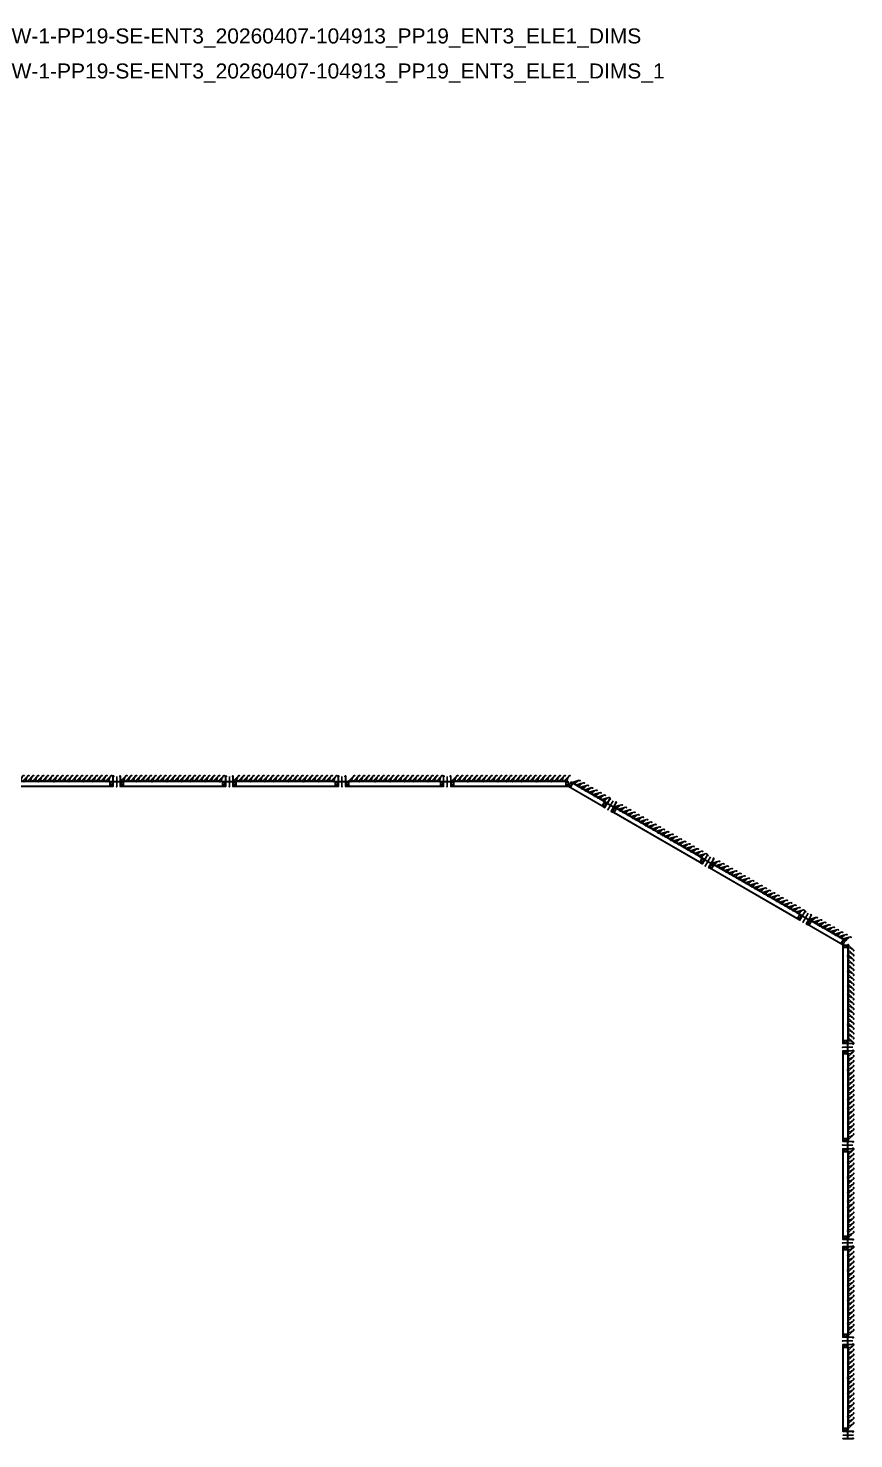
# Model space of a CAD drawing. Header units: millimetres. Extents: x 3774 to 718460, y -768339 to 192544.
# Drawn here: x 424781 to 435775, y -758622 to -739833 of the extents above; entities that cross this region are included whole.
import ezdxf

# ---------------------------------------------------------------- set-up
doc = ezdxf.new("R2010")
doc.units = ezdxf.units.MM
doc.set_wipeout_variables(frame=1)
doc.linetypes.add('CENTER', pattern=[50.8, 31.75, -6.35, 6.35, -6.35])
for name, color, linetype in [('010 - ASPG_ACCESSORIES_MAIN_COLOR_1', 7, 'Continuous'), ('010 - ASPG_EXTR_DEF_SUB', 7, 'Continuous'), ('010 - ASPG_EXTR_MAIN_COLOR_2', 7, 'Continuous'), ('010 - ASPG_FASTERN_DEF_SUB', 7, 'Continuous'), ('010 - ASPG_FRAMING_CUT_COLOR_4', 7, 'Continuous'), ('010 - ASPG_FRAMING_DEF_SUB', 7, 'Continuous'), ('010 - ASPG_FRAMING_HATCH_', 7, 'Continuous'), ('010 - ASPG_FRAMING_MAIN_COLOR_2', 7, 'Continuous'), ('010 - ASPG_FRAMING_SUB_COLOR_2', 7, 'Continuous'), ('010 - ASPG_FRAMING_WIPEOUT_', 7, 'Continuous'), ('BOLT & SCREW', 7, 'Continuous'), ('Center Line', 7, 'CENTER')]:
    doc.layers.add(name, color=color, linetype=linetype)
doc.layers.add('12-GRID', color=7, linetype='CENTER', lineweight=13)
doc.layers.add('SCREW', color=7, linetype='Continuous', lineweight=5)
doc.styles.add('ARIAL', font='arial.ttf')
pattern_1 = [(270, (1257419.24324, -520041.6224), (0.65495992507, -1.1344238721), [0.7562825814, -1.5125651628]), (30, (1257419.24324, -520041.6224), (0.65495992936, 1.1344238696), [0.7562825814, -1.5125651628]), (330, (1257419.24324, -520041.6224), (1.30991985442, -2.48e-09), [-1.5125651628, 0.7562825814])]
pattern_2 = [(315, (1257419.4929, -520021.6224), (1.3369313545, 1.3369313545), []), (45, (1257419.4929, -520021.6224), (-1.3369313545, 1.3369313545), [])]
pattern_3 = [(270, (1257419.4425, -520043.9224), (0.65495992507, -1.1344238721), [0.7562825814, -1.5125651628]), (30, (1257419.4425, -520043.9224), (0.65495992936, 1.1344238696), [0.7562825814, -1.5125651628]), (330, (1257419.4425, -520043.9224), (1.30991985442, -2.48e-09), [-1.5125651628, 0.7562825814])]
pattern_4 = [(315, (1257419.1929, -520023.9224), (1.3369313545, 1.3369313545), []), (45, (1257419.1929, -520023.9224), (-1.3369313545, 1.3369313545), [])]

# ---------------------------------------------------------------- blocks, each defined once
blk = doc.blocks.new('*U8441')
at = {"layer": '12-GRID', "color": 7, "linetype": 'CENTER'}
for p, q in [((0, -6), (0, 2)), ((-4, -2), (4, -2))]:
    blk.add_line(p, q, dxfattribs=at)
at = {"layer": 'BOLT & SCREW', "color": 7}
for p, q in [((-1, -2), (-2, -2)), ((-1, -2), (-2, -2)), ((0, -2), (-1, -2)), ((0, -2), (-1, -2)), ((0, -1), (0, 0)), ((0, -1), (0, 0)), ((0, -2), (0, -1)), ((0, -2), (0, -1)), ((0, -2), (1, -2)), ((0, -3), (0, -2)), ((0, -2), (0, -3)), ((0, -2), (1, -2)), ((0, -3), (0, -4)), ((0, -3), (0, -4)), ((1, -2), (2, -2)), ((1, -2), (2, -2))]:
    blk.add_line(p, q, dxfattribs=at)
for points in [[(-2, -2), (-1, -2, 0.414214), (0, -1), (0, 0), (0, 0), (0, -1, 0.414214), (1, -2), (2, -2), (2, -2), (1, -2, 0.414214), (0, -3), (0, -4), (0, -4), (0, -3, 0.414214), (-1, -2), (-2, -2)], [(0, -2, -0.414214), (0, -2), (1, -2), (1, -2), (0, -2, -0.414214), (0, -2), (0, -1), (0, -1), (0, -2, -0.414214), (0, -2), (-1, -2), (-1, -2), (0, -2, -0.414214), (0, -2), (0, -3), (0, -3)]]:
    blk.add_lwpolyline(points, format="xyb", close=True, dxfattribs=at)
blk.add_circle((0, -2), 3.5, dxfattribs=at)
blk = doc.blocks.new('000_ASPG_TYP_FILES_20260218-010703_FRAME_EXTR_')
at = {"layer": '010 - ASPG_FRAMING_HATCH_'}
h = blk.add_hatch(dxfattribs=at)
h.set_pattern_fill('ANSI32', scale=0.1, angle=180)
edge = h.paths.add_edge_path()
edge.add_line((2, 16), (2, 2))
edge.add_line((2, 2), (40, 2))
edge.add_arc((40, 2), 0.3, 0, 90, ccw=False)
edge.add_line((40, 2), (40, 0))
edge.add_arc((40, 0), 0.3, -90, 0, ccw=False)
edge.add_line((40, 0), (0, 0))
edge.add_arc((0, 0), 0.3, 180, 270, ccw=False)
edge.add_line((0, 0), (0, 18))
edge.add_arc((0, 18), 0.3, 90, 180, ccw=False)
edge.add_line((0, 18), (23, 18))
edge.add_arc((23, 19), 0.5, 270, 380.2095)
edge.add_arc((26, 20), 3.35, 182.0638, 200.2095, ccw=False)
edge.add_arc((24, 20), 0.76, 2.0638, 182.0638, ccw=False)
edge.add_arc((26, 20), 1.83, 182.0638, 447.9362)
edge.add_arc((26, 22), 0.76, 87.9362, 267.9362, ccw=False)
edge.add_arc((26, 20), 3.35, 69.7905, 87.9362, ccw=False)
edge.add_arc((27, 23), 0.5, 249.7905, 360)
edge.add_line((28, 23), (28, 27))
edge.add_line((28, 27), (28, 27))
edge.add_line((28, 27), (28, 28))
edge.add_line((28, 28), (28, 39))
edge.add_line((28, 39), (28, 39))
edge.add_line((28, 39), (28, 40))
edge.add_line((28, 40), (28, 43))
edge.add_arc((27, 43), 0.5, 0, 110.2095)
edge.add_arc((26, 46), 3.35, 272.0638, 290.2095, ccw=False)
edge.add_arc((26, 44), 0.76, 92.0638, 272.0638, ccw=False)
edge.add_arc((26, 46), 1.83, 272.0638, 537.9362)
edge.add_arc((24, 47), 0.76, 177.9362, 357.9362, ccw=False)
edge.add_arc((26, 46), 3.35, 159.7905, 177.9362, ccw=False)
edge.add_arc((23, 48), 0.5, 339.7905, 450)
edge.add_line((23, 48), (0, 48))
edge.add_arc((0, 49), 0.3, 180, 270, ccw=False)
edge.add_line((0, 49), (0, 60))
edge.add_arc((0, 60), 0.3, 90, 180, ccw=False)
edge.add_line((0, 60), (5, 60))
edge.add_line((5, 60), (5, 65))
edge.add_arc((5, 65), 0.3, 90, 180, ccw=False)
edge.add_line((5, 65), (30, 65))
edge.add_line((30, 65), (30, 64))
edge.add_arc((30, 64), 0.3, -90, 0, ccw=False)
edge.add_line((30, 63), (7, 63))
edge.add_arc((7, 63), 0.3, 90, 180)
edge.add_line((7, 63), (7, 58))
edge.add_line((7, 58), (2, 58))
edge.add_arc((2, 58), 0.3, 90, 180)
edge.add_line((2, 58), (2, 51))
edge.add_arc((2, 51), 0.3, 180, 270)
edge.add_line((2, 50), (30, 50))
edge.add_arc((30, 50), 0.3, 0, 90, ccw=False)
edge.add_line((30, 50), (30, 27))
edge.add_line((30, 27), (30, 16))
edge.add_arc((30, 16), 0.3, -90, 0, ccw=False)
edge.add_line((30, 16), (2, 16))
at = {"layer": '010 - ASPG_FRAMING_CUT_COLOR_4', "color": 7}
blk.add_lwpolyline([(2, 16), (2, 2), (40, 2, -0.414214), (40, 2), (40, 0, -0.414214), (40, 0), (0, 0, -0.414214), (0, 0), (0, 18, -0.414214), (0, 18), (23, 18, 0.52173), (23, 19, -0.079342), (23, 20, -1), (24, 20, 2.296346), (26, 22, -1), (26, 23, -0.079342), (27, 23, 0.52173), (28, 23), (28, 27), (28, 27), (28, 28), (28, 39), (28, 39), (28, 40), (28, 43, 0.52173), (27, 43, -0.079342), (26, 43, -1), (26, 45, 2.296346), (24, 47, -1), (23, 47, -0.079342), (23, 48, 0.52173), (23, 48), (0, 48, -0.414214), (0, 49), (0, 60, -0.414214), (0, 60), (5, 60), (5, 65, -0.414214), (5, 65), (30, 65), (30, 64, -0.414214), (30, 63), (7, 63, 0.414214), (7, 63), (7, 58), (2, 58, 0.414214), (2, 58), (2, 51, 0.414214), (2, 50), (30, 50, -0.414214), (30, 50), (30, 27), (30, 16, -0.414214), (30, 16)], format="xyb", close=True, dxfattribs=at)
at = {"color": 7}
for p in [(26, 48), (26, 22)]:
    blk.add_blockref('*U8441', p, dxfattribs=at)
blk = doc.blocks.new('*U8305')
at = {"layer": '010 - ASPG_FRAMING_HATCH_', "transparency": 33554585}
h = blk.add_hatch(dxfattribs=at)
h.set_pattern_fill('ANSI32', scale=0.25)
edge = h.paths.add_edge_path()
edge.add_line((2, -50), (2, -75))
edge.add_line((2, -75), (0, -75))
edge.add_line((0, -75), (0, -49))
edge.add_arc((1, -49), 1, 90, 180, ccw=False)
edge.add_line((1, -48), (63, -48))
edge.add_arc((63, -47), 1, 270, 360)
edge.add_line((64, -47), (64, 47))
edge.add_arc((63, 47), 1, 0, 90)
edge.add_line((63, 48), (1, 48))
edge.add_arc((1, 49), 1, 180, 270, ccw=False)
edge.add_line((0, 49), (0, 75))
edge.add_line((0, 75), (2, 75))
edge.add_line((2, 75), (2, 50))
edge.add_line((2, 50), (141, 50))
edge.add_line((141, 50), (141, 41))
edge.add_arc((140, 41), 1, 270, 360, ccw=False)
edge.add_line((140, 40), (132, 40))
edge.add_arc((132, 41), 1, 180, 270, ccw=False)
edge.add_line((131, 41), (131, 47))
edge.add_arc((130, 47), 1, 0, 90)
edge.add_line((130, 48), (67, 48))
edge.add_arc((67, 47), 1, 90, 180)
edge.add_line((66, 47), (66, -47))
edge.add_arc((67, -47), 1, 180, 270)
edge.add_line((67, -48), (130, -48))
edge.add_arc((130, -47), 1, 270, 360)
edge.add_line((131, -47), (131, -41))
edge.add_arc((132, -41), 1, 90, 180, ccw=False)
edge.add_line((132, -40), (140, -40))
edge.add_arc((140, -41), 1, 0, 90, ccw=False)
edge.add_line((141, -41), (141, -50))
edge.add_line((141, -50), (2, -50))
h.paths.add_polyline_path([(139, 48), (139, 42), (133, 42), (133, 48)], flags=16)
h.paths.add_polyline_path([(139, -48), (139, -42), (133, -42), (133, -48)], flags=16)
at = {"layer": '010 - ASPG_FRAMING_HATCH_'}
h = blk.add_hatch(dxfattribs=at)
h.set_pattern_fill('ANSI37', scale=0.595498, angle=-90)
h.set_pattern_definition(pattern_4)
edge = h.paths.add_edge_path()
edge.add_ellipse((12, 55), major_axis=(0, -5), ratio=0.644482, start_angle=180, end_angle=360, ccw=False)
edge.add_line((12, 60), (2, 60))
edge.add_arc((-8, 55), 11.1, -26.7963, 26.7963, ccw=False)
edge.add_line((2, 50), (12, 50))
h = blk.add_hatch(dxfattribs=at)
h.set_pattern_fill('HONEY', scale=0.238199, angle=-90)
h.set_pattern_definition(pattern_3)
edge = h.paths.add_edge_path()
edge.add_ellipse((12, 55), major_axis=(0, -5), ratio=0.644482, start_angle=0, end_angle=360, ccw=False)
h = blk.add_hatch(dxfattribs=at)
h.set_pattern_fill('HONEY', scale=0.238199, angle=-90)
h.set_pattern_definition(pattern_1)
edge = h.paths.add_edge_path()
edge.add_ellipse((58, 55), major_axis=(0, -5), ratio=0.644482, start_angle=0, end_angle=360)
h = blk.add_hatch(dxfattribs=at)
h.set_pattern_fill('ANSI37', scale=0.595498, angle=-90)
h.set_pattern_definition(pattern_2)
edge = h.paths.add_edge_path()
edge.add_ellipse((58, 55), major_axis=(0, -5), ratio=0.644482, start_angle=0, end_angle=180)
edge.add_line((58, 60), (62, 60))
edge.add_arc((62, 60), 0.3, -90, 0)
edge.add_line((62, 60), (62, 61))
edge.add_line((62, 61), (62, 62))
edge.add_line((62, 62), (62, 62))
edge.add_line((62, 62), (62, 63))
edge.add_line((62, 63), (62, 63))
edge.add_line((62, 63), (62, 64))
edge.add_line((62, 64), (62, 64))
edge.add_line((62, 64), (62, 65))
edge.add_line((62, 65), (63, 65))
edge.add_line((63, 65), (64, 66))
edge.add_line((64, 66), (64, 65))
edge.add_line((64, 65), (65, 66))
edge.add_line((65, 66), (65, 65))
edge.add_line((65, 65), (66, 66))
edge.add_line((66, 66), (66, 65))
edge.add_line((66, 65), (67, 65))
edge.add_arc((67, 65), 0.3, -90, 0)
edge.add_line((67, 65), (67, 60))
edge.add_arc((77, 55), 11.1, 153.2037, 206.7963)
edge.add_line((67, 50), (58, 50))
h = blk.add_hatch(dxfattribs=at)
h.set_pattern_fill('ANSI37', scale=0.595498, angle=-90)
h.set_pattern_definition(pattern_4)
edge = h.paths.add_edge_path()
edge.add_ellipse((12, -55), major_axis=(0, 5), ratio=0.644482, start_angle=0, end_angle=180)
edge.add_line((12, -60), (2, -60))
edge.add_arc((-8, -55), 11.1, 333.2037, 386.7963)
edge.add_line((2, -50), (12, -50))
h = blk.add_hatch(dxfattribs=at)
h.set_pattern_fill('HONEY', scale=0.238199, angle=-90)
h.set_pattern_definition(pattern_3)
edge = h.paths.add_edge_path()
edge.add_ellipse((12, -55), major_axis=(0, 5), ratio=0.644482, start_angle=0, end_angle=360)
h = blk.add_hatch(dxfattribs=at)
h.set_pattern_fill('HONEY', scale=0.238199, angle=-90)
h.set_pattern_definition(pattern_1)
edge = h.paths.add_edge_path()
edge.add_ellipse((58, -55), major_axis=(0, 5), ratio=0.644482, start_angle=0, end_angle=360, ccw=False)
h = blk.add_hatch(dxfattribs=at)
h.set_pattern_fill('ANSI37', scale=0.595498, angle=-90)
h.set_pattern_definition(pattern_2)
edge = h.paths.add_edge_path()
edge.add_ellipse((58, -55), major_axis=(0, 5), ratio=0.644482, start_angle=180, end_angle=360, ccw=False)
edge.add_line((58, -60), (62, -60))
edge.add_arc((62, -60), 0.3, 360, 450, ccw=False)
edge.add_line((62, -60), (62, -61))
edge.add_line((62, -61), (62, -62))
edge.add_line((62, -62), (62, -62))
edge.add_line((62, -62), (62, -63))
edge.add_line((62, -63), (62, -63))
edge.add_line((62, -63), (62, -64))
edge.add_line((62, -64), (62, -64))
edge.add_line((62, -64), (62, -65))
edge.add_line((62, -65), (63, -65))
edge.add_line((63, -65), (64, -66))
edge.add_line((64, -66), (64, -65))
edge.add_line((64, -65), (65, -66))
edge.add_line((65, -66), (65, -65))
edge.add_line((65, -65), (66, -66))
edge.add_line((66, -66), (66, -65))
edge.add_line((66, -65), (67, -65))
edge.add_arc((67, -65), 0.3, 360, 450, ccw=False)
edge.add_line((67, -65), (67, -60))
edge.add_arc((77, -55), 11.1, 153.2037, 206.7963, ccw=False)
edge.add_line((67, -50), (58, -50))
at = {"layer": '010 - ASPG_FASTERN_DEF_SUB', "color": 7}
blk.add_point((0, 0), dxfattribs=at)
at = {"layer": '010 - ASPG_FRAMING_CUT_COLOR_4', "color": 7}
blk.add_lwpolyline([(2, -50), (2, -75), (0, -75), (0, -49, -0.414214), (1, -48), (63, -48, 0.414214), (64, -47), (64, 47, 0.414214), (63, 48), (1, 48, -0.414214), (0, 49), (0, 75), (2, 75), (2, 50), (141, 50), (141, 41, -0.414214), (140, 40), (132, 40, -0.414214), (131, 41), (131, 47, 0.414214), (130, 48), (67, 48, 0.414214), (66, 47), (66, -47, 0.414214), (67, -48), (130, -48, 0.414214), (131, -47), (131, -41, -0.414214), (132, -40), (140, -40, -0.414214), (141, -41), (141, -50)], format="xyb", close=True, dxfattribs=at)
for points in [[(139, 48), (139, 42), (133, 42), (133, 48)], [(139, -48), (139, -42), (133, -42), (133, -48)]]:
    blk.add_lwpolyline(points, close=True, dxfattribs=at)
at = {"layer": '010 - ASPG_FRAMING_DEF_SUB', "color": 7, "transparency": 33554508}
blk.add_line((136, 0), (-5, 0), dxfattribs=at)
at = {"layer": '010 - ASPG_FRAMING_DEF_SUB', "color": 7, "transparency": 33554457}
for points in [[(2, 50), (15, 50), (15, 60), (2, 60)], [(54, 50), (67, 50), (67, 66), (54, 66)], [(2, -50), (15, -50), (15, -60), (2, -60)], [(54, -50), (67, -50), (67, -66), (54, -66)]]:
    blk.add_lwpolyline(points, close=True, dxfattribs=at)
at = {"layer": '010 - ASPG_FRAMING_SUB_COLOR_2', "color": 7}
for points in [[(12, 50), (2, 50, 0.238199), (2, 60), (12, 60)], [(58, 50), (67, 50, -0.238199), (67, 60), (67, 65, -0.414214), (67, 65), (66, 65), (66, 66), (65, 65), (65, 66), (64, 65), (64, 66), (63, 65), (62, 65), (62, 64), (62, 64), (62, 63), (62, 63), (62, 62), (62, 62), (62, 61), (62, 60, -0.414214), (62, 60), (58, 60)], [(12, -50), (2, -50, -0.238199), (2, -60), (12, -60)], [(58, -50), (67, -50, 0.238199), (67, -60), (67, -65, 0.414214), (67, -65), (66, -65), (66, -66), (65, -65), (65, -66), (64, -65), (64, -66), (63, -65), (62, -65), (62, -64), (62, -64), (62, -63), (62, -63), (62, -62), (62, -62), (62, -61), (62, -60, 0.414214), (62, -60), (58, -60)]]:
    blk.add_lwpolyline(points, format="xyb", dxfattribs=at)
at = {"layer": '010 - ASPG_FRAMING_SUB_COLOR_2', "color": 7, "extrusion": (0, 0, -1)}
for centre, major_axis in [((12, 55), (0, -5)), ((58, -55), (0, 5))]:
    blk.add_ellipse(centre, major_axis=major_axis, ratio=0.644482, dxfattribs=at)
at = {"layer": '010 - ASPG_FRAMING_SUB_COLOR_2', "color": 7}
for centre, major_axis in [((58, 55), (0, -5)), ((12, -55), (0, 5))]:
    blk.add_ellipse(centre, major_axis=major_axis, ratio=0.644482, dxfattribs=at)
blk = doc.blocks.new('PZG35-9D5')
at = {"layer": 'Center Line', "color": 7}
blk.add_line((0, 4), (0, -11), dxfattribs=at)
at = {"layer": 'SCREW', "color": 7}
for p, q in [((-1, 0), (-1, -1)), ((1, 0), (1, -1)), ((-2, -1), (-1, -2)), ((-2, -1), (-1, -1)), ((-2, -1), (2, -1)), ((-2, -3), (2, -2)), ((-2, -3), (-1, -2)), ((-2, -3), (-1, -3)), ((-2, -4), (-1, -4)), ((-2, -4), (-1, -4)), ((-2, -4), (-1, -4)), ((-1, -1), (1, -1)), ((-1, -2), (1, -1)), ((-1, -2), (-1, -2)), ((-1, -2), (1, -2)), ((-1, -3), (-1, -4)), ((-1, -3), (1, -3)), ((-1, -4), (-1, -8)), ((-1, -4), (-1, -4)), ((-1, -4), (-1, -4)), ((0, -10), (-1, -8)), ((0, -10), (1, -8)), ((1, -1), (1, -2)), ((2, -1), (1, -1)), ((2, -1), (1, -1)), ((2, -2), (1, -2)), ((2, -2), (1, -3)), ((1, -3), (1, -3)), ((1, -3), (1, -3)), ((2, -4), (1, -3)), ((1, -4), (1, -4)), ((1, -4), (2, -4)), ((1, -4), (1, -4)), ((1, -5), (1, -4)), ((2, -5), (1, -4)), ((2, -4), (1, -4)), ((1, -5), (1, -8)), ((1, -5), (2, -5)), ((1, -5), (1, -5)), ((2, -5), (1, -5))]:
    blk.add_line(p, q, dxfattribs=at)
blk.add_lwpolyline([(0, -10), (1, -5), (1, -4, 0.417657), (0, -3, 0.108102), (-1, -4), (-1, -5)], format="xyb", dxfattribs=at)
blk = doc.blocks.new('*U8304')
at = {"layer": 'SCREW', "color": 7}
blk.add_lwpolyline([(3, 2, 0.09906), (1, 3), (1, 2), (-1, 2), (-1, 3, 0.09906), (-3, 2, 0.266588), (-4, 1), (-4, 0, 0.414214), (-3, 0), (3, 0, 0.414214), (3, 0), (3, 1, 0.266588)], format="xyb", close=True, dxfattribs=at)
blk.add_blockref('PZG35-9D5', (0, 0), dxfattribs=at)
blk = doc.blocks.new('*U8306')
at = {"color": 7}
blk.add_point((0, 0), dxfattribs=at)
at = {"layer": '010 - ASPG_ACCESSORIES_MAIN_COLOR_1', "color": 7}
blk.add_lwpolyline([(-40, -1, 0.414214), (-40, -1), (-40, -7, 0.57735), (-40, -8), (-37, -6, 0.767327), (-37, -5), (-38, -5, -0.414214), (-38, -5), (-38, -3, -0.414214), (-38, -3), (-32, -3, -0.388879), (-32, -3), (-32, -4, 0.388879), (-31, -5), (-30, -5, 0.414214), (-30, -4), (-30, -3, -0.414214), (-30, -3), (0, -3, -0.378969), (3, -5), (8, -43, 0.446593), (12, -45, -0.489802), (16, -49), (16, -49, -0.18248), (16, -50, -0.267949), (15, -50, 1.122115), (15, -52, 0.405004), (18, -49), (18, -49, 0.489805), (11, -43, -0.446597), (10, -42), (5, -1, 0.364176), (5, -1)], format="xyb", close=True, dxfattribs=at)
at = {"layer": '010 - ASPG_EXTR_DEF_SUB', "color": 7}
for p in [(-40, 0), (43, -77), (43, -77)]:
    blk.add_point(p, dxfattribs=at)
at = {"layer": '010 - ASPG_EXTR_MAIN_COLOR_2', "color": 7}
blk.add_lwpolyline([(11, -48), (11, -47), (12, -48), (12, -47, -0.535538), (14, -49, 0.991572), (16, -50, 1.157025), (9, -49, -0.688558), (8, -49), (-17, -22), (-32, -6), (-32, -3, 0.414312), (-33, -3), (-38, -3, 0.414116), (-38, -3), (-38, -4, 0.414214), (-38, -5), (-36, -5, -0.205895), (-36, -5), (33, -77), (43, -77, 0.668179), (43, -77), (41, -74, 0.668179), (40, -74), (40, -76), (34, -76), (12, -53, -0.558354), (12, -52, 0.766275), (12, -50, -0.438583), (11, -48)], format="xyb", close=True, dxfattribs=at)
at = {"layer": 'SCREW', "color": 7, "rotation": 180}
for p in [(-22, -2), (-8, -2)]:
    blk.add_blockref('*U8304', p, dxfattribs=at)
blk = doc.blocks.new('*U6354')
at = {"color": 7}
blk.add_wipeout([(1440, 4), (60, 4), (60, 69), (1440, 69)], dxfattribs=at).dxf.layer = '010 - ASPG_FRAMING_WIPEOUT_'
blk.add_point((60, 69), dxfattribs=at)
at = {"layer": '010 - ASPG_FRAMING_MAIN_COLOR_2', "color": 7}
blk.add_lwpolyline([(1410, 69), (90, 69), (90, 6), (1410, 6)], close=True, dxfattribs=at)
at = {"layer": '010 - ASPG_FRAMING_SUB_COLOR_2', "color": 7}
for points in [[(1440, 4), (60, 4), (60, 69), (1440, 69)], [(60, 2), (60, 4), (1440, 4), (1440, 2)]]:
    blk.add_lwpolyline(points, close=True, dxfattribs=at)
at = {"color": 7, "transparency": 33554559, "xscale": -1, "rotation": 270}
for p in [(0, 0), (1500, 0)]:
    blk.add_blockref('*U8305', p, dxfattribs=at)
at = {"color": 7, "xscale": -1, "rotation": 180}
for p in [(92, 69), (157, 69), (222, 69), (287, 69), (352, 69), (417, 69), (482, 69), (547, 69), (612, 69), (677, 69), (742, 69), (807, 69), (872, 69), (937, 69), (1002, 69), (1067, 69), (1132, 69), (1197, 69), (1262, 69), (1327, 69), (1392, 69)]:
    blk.add_blockref('*U8306', p, dxfattribs=at)
at = {"color": 7}
blk.add_blockref('000_ASPG_TYP_FILES_20260218-010703_FRAME_EXTR_', (60, 4), dxfattribs=at)
at = {"color": 7, "xscale": -1}
blk.add_blockref('000_ASPG_TYP_FILES_20260218-010703_FRAME_EXTR_', (1440, 4), dxfattribs=at)
blk = doc.blocks.new('*U5840')
at = {"color": 7}
blk.add_wipeout([(1340, 4), (60, 4), (60, 69), (1340, 69)], dxfattribs=at).dxf.layer = '010 - ASPG_FRAMING_WIPEOUT_'
blk.add_point((60, 69), dxfattribs=at)
at = {"layer": '010 - ASPG_FRAMING_MAIN_COLOR_2', "color": 7}
blk.add_lwpolyline([(1310, 69), (90, 69), (90, 6), (1310, 6)], close=True, dxfattribs=at)
at = {"layer": '010 - ASPG_FRAMING_SUB_COLOR_2', "color": 7}
for points in [[(1340, 4), (60, 4), (60, 69), (1340, 69)], [(60, 2), (60, 4), (1340, 4), (1340, 2)]]:
    blk.add_lwpolyline(points, close=True, dxfattribs=at)
at = {"color": 7, "transparency": 33554559, "xscale": -1, "rotation": 270}
for p in [(0, 0), (1400, 0)]:
    blk.add_blockref('*U8305', p, dxfattribs=at)
at = {"color": 7}
blk.add_blockref('000_ASPG_TYP_FILES_20260218-010703_FRAME_EXTR_', (60, 4), dxfattribs=at)
at = {"color": 7, "xscale": -1, "rotation": 180}
for p in [(127, 69), (192, 69), (257, 69), (322, 69), (387, 69), (452, 69), (517, 69), (582, 69), (647, 69), (712, 69), (777, 69), (842, 69), (907, 69), (972, 69), (1037, 69), (1102, 69), (1167, 69), (1232, 69), (1297, 69)]:
    blk.add_blockref('*U8306', p, dxfattribs=at)
at = {"color": 7, "xscale": -1}
blk.add_blockref('000_ASPG_TYP_FILES_20260218-010703_FRAME_EXTR_', (1340, 4), dxfattribs=at)
blk = doc.blocks.new('*U8206')
at = {"color": 7}
blk.add_wipeout([(610, 4), (60, 4), (60, 69), (610, 69)], dxfattribs=at).dxf.layer = '010 - ASPG_FRAMING_WIPEOUT_'
blk.add_point((60, 69), dxfattribs=at)
at = {"layer": '010 - ASPG_FRAMING_MAIN_COLOR_2', "color": 7}
blk.add_lwpolyline([(580, 69), (90, 69), (90, 6), (580, 6)], close=True, dxfattribs=at)
at = {"layer": '010 - ASPG_FRAMING_SUB_COLOR_2', "color": 7}
for points in [[(610, 4), (60, 4), (60, 69), (610, 69)], [(60, 2), (60, 4), (610, 4), (610, 2)]]:
    blk.add_lwpolyline(points, close=True, dxfattribs=at)
at = {"color": 7, "transparency": 33554559, "xscale": -1, "rotation": 270}
blk.add_blockref('*U8305', (0, 0), dxfattribs=at)
at = {"color": 7, "xscale": -1, "rotation": 180}
for p in [(92, 69), (157, 69), (222, 69), (287, 69), (352, 69), (417, 69), (482, 69), (547, 69), (612, 69)]:
    blk.add_blockref('*U8306', p, dxfattribs=at)
at = {"color": 7}
blk.add_blockref('000_ASPG_TYP_FILES_20260218-010703_FRAME_EXTR_', (60, 4), dxfattribs=at)
at = {"color": 7, "xscale": -1}
blk.add_blockref('000_ASPG_TYP_FILES_20260218-010703_FRAME_EXTR_', (610, 4), dxfattribs=at)
blk = doc.blocks.new('*U5795')
at = {"color": 7}
blk.add_wipeout([(1244, 4), (60, 4), (60, 69), (1244, 69)], dxfattribs=at).dxf.layer = '010 - ASPG_FRAMING_WIPEOUT_'
blk.add_point((60, 69), dxfattribs=at)
at = {"layer": '010 - ASPG_FRAMING_MAIN_COLOR_2', "color": 7}
blk.add_lwpolyline([(1214, 69), (90, 69), (90, 6), (1214, 6)], close=True, dxfattribs=at)
at = {"layer": '010 - ASPG_FRAMING_SUB_COLOR_2', "color": 7}
for points in [[(1244, 4), (60, 4), (60, 69), (1244, 69)], [(60, 2), (60, 4), (1244, 4), (1244, 2)]]:
    blk.add_lwpolyline(points, close=True, dxfattribs=at)
at = {"color": 7, "transparency": 33554559, "xscale": -1, "rotation": 270}
for p in [(0, 0), (1304, 0)]:
    blk.add_blockref('*U8305', p, dxfattribs=at)
at = {"color": 7, "rotation": 180}
for p in [(92, 69), (157, 69), (222, 69), (287, 69), (352, 69), (417, 69), (482, 69), (547, 69), (612, 69), (677, 69), (742, 69), (807, 69), (872, 69), (937, 69), (1002, 69), (1067, 69), (1132, 69), (1197, 69)]:
    blk.add_blockref('*U8306', p, dxfattribs=at)
at = {"color": 7}
blk.add_blockref('000_ASPG_TYP_FILES_20260218-010703_FRAME_EXTR_', (60, 4), dxfattribs=at)
at = {"color": 7, "xscale": -1}
blk.add_blockref('000_ASPG_TYP_FILES_20260218-010703_FRAME_EXTR_', (1244, 4), dxfattribs=at)
blk = doc.blocks.new('*U5792')
at = {"color": 7}
blk.add_wipeout([(1244, 4), (60, 4), (60, 69), (1244, 69)], dxfattribs=at).dxf.layer = '010 - ASPG_FRAMING_WIPEOUT_'
blk.add_point((60, 69), dxfattribs=at)
at = {"layer": '010 - ASPG_FRAMING_MAIN_COLOR_2', "color": 7}
blk.add_lwpolyline([(1214, 69), (90, 69), (90, 6), (1214, 6)], close=True, dxfattribs=at)
at = {"layer": '010 - ASPG_FRAMING_SUB_COLOR_2', "color": 7}
for points in [[(1244, 4), (60, 4), (60, 69), (1244, 69)], [(60, 2), (60, 4), (1244, 4), (1244, 2)]]:
    blk.add_lwpolyline(points, close=True, dxfattribs=at)
at = {"color": 7, "transparency": 33554559, "xscale": -1, "rotation": 270}
for p in [(0, 0), (1304, 0)]:
    blk.add_blockref('*U8305', p, dxfattribs=at)
at = {"color": 7, "rotation": 180}
for p in [(92, 69), (157, 69), (222, 69), (287, 69), (352, 69), (417, 69), (482, 69), (547, 69), (612, 69), (677, 69), (742, 69), (807, 69), (872, 69), (937, 69), (1002, 69), (1067, 69), (1132, 69), (1197, 69)]:
    blk.add_blockref('*U8306', p, dxfattribs=at)
at = {"color": 7}
blk.add_blockref('000_ASPG_TYP_FILES_20260218-010703_FRAME_EXTR_', (60, 4), dxfattribs=at)
at = {"color": 7, "xscale": -1}
blk.add_blockref('000_ASPG_TYP_FILES_20260218-010703_FRAME_EXTR_', (1244, 4), dxfattribs=at)
blk = doc.blocks.new('*U5794')
at = {"color": 7}
blk.add_wipeout([(1244, 4), (60, 4), (60, 69), (1244, 69)], dxfattribs=at).dxf.layer = '010 - ASPG_FRAMING_WIPEOUT_'
blk.add_point((60, 69), dxfattribs=at)
at = {"layer": '010 - ASPG_FRAMING_MAIN_COLOR_2', "color": 7}
blk.add_lwpolyline([(1214, 69), (90, 69), (90, 6), (1214, 6)], close=True, dxfattribs=at)
at = {"layer": '010 - ASPG_FRAMING_SUB_COLOR_2', "color": 7}
for points in [[(1244, 4), (60, 4), (60, 69), (1244, 69)], [(60, 2), (60, 4), (1244, 4), (1244, 2)]]:
    blk.add_lwpolyline(points, close=True, dxfattribs=at)
at = {"color": 7, "transparency": 33554559, "xscale": -1, "rotation": 270}
for p in [(0, 0), (1304, 0)]:
    blk.add_blockref('*U8305', p, dxfattribs=at)
at = {"color": 7, "rotation": 180}
for p in [(92, 69), (157, 69), (222, 69), (287, 69), (352, 69), (417, 69), (482, 69), (547, 69), (612, 69), (677, 69), (742, 69), (807, 69), (872, 69), (937, 69), (1002, 69), (1067, 69), (1132, 69), (1197, 69)]:
    blk.add_blockref('*U8306', p, dxfattribs=at)
at = {"color": 7}
blk.add_blockref('000_ASPG_TYP_FILES_20260218-010703_FRAME_EXTR_', (60, 4), dxfattribs=at)
at = {"color": 7, "xscale": -1}
blk.add_blockref('000_ASPG_TYP_FILES_20260218-010703_FRAME_EXTR_', (1244, 4), dxfattribs=at)
blk = doc.blocks.new('*U8203')
at = {"color": 7}
blk.add_wipeout([(610, 4), (60, 4), (60, 69), (610, 69)], dxfattribs=at).dxf.layer = '010 - ASPG_FRAMING_WIPEOUT_'
blk.add_point((60, 69), dxfattribs=at)
at = {"layer": '010 - ASPG_FRAMING_MAIN_COLOR_2', "color": 7}
blk.add_lwpolyline([(580, 69), (90, 69), (90, 6), (580, 6)], close=True, dxfattribs=at)
at = {"layer": '010 - ASPG_FRAMING_SUB_COLOR_2', "color": 7}
for points in [[(610, 4), (60, 4), (60, 69), (610, 69)], [(60, 2), (60, 4), (610, 4), (610, 2)]]:
    blk.add_lwpolyline(points, close=True, dxfattribs=at)
at = {"color": 7, "transparency": 33554559, "xscale": -1, "rotation": 270}
blk.add_blockref('*U8305', (0, 0), dxfattribs=at)
at = {"color": 7, "rotation": 180}
for p in [(103, 69), (168, 69), (233, 69), (298, 69), (363, 69), (428, 69), (493, 69), (558, 69)]:
    blk.add_blockref('*U8306', p, dxfattribs=at)
at = {"color": 7}
blk.add_blockref('000_ASPG_TYP_FILES_20260218-010703_FRAME_EXTR_', (60, 4), dxfattribs=at)
at = {"color": 7, "xscale": -1}
blk.add_blockref('000_ASPG_TYP_FILES_20260218-010703_FRAME_EXTR_', (610, 4), dxfattribs=at)
blk = doc.blocks.new('*U8202')
at = {"color": 7}
blk.add_wipeout([(1610, 4), (60, 4), (60, 69), (1610, 69)], dxfattribs=at).dxf.layer = '010 - ASPG_FRAMING_WIPEOUT_'
blk.add_point((60, 69), dxfattribs=at)
at = {"layer": '010 - ASPG_FRAMING_MAIN_COLOR_2', "color": 7}
blk.add_lwpolyline([(1580, 69), (90, 69), (90, 6), (1580, 6)], close=True, dxfattribs=at)
at = {"layer": '010 - ASPG_FRAMING_SUB_COLOR_2', "color": 7}
for points in [[(1610, 4), (60, 4), (60, 69), (1610, 69)], [(60, 2), (60, 4), (1610, 4), (1610, 2)]]:
    blk.add_lwpolyline(points, close=True, dxfattribs=at)
at = {"color": 7, "transparency": 33554559, "xscale": -1, "rotation": 270}
blk.add_blockref('*U8305', (0, 0), dxfattribs=at)
at = {"color": 7, "xscale": -1, "rotation": 180}
for p in [(100, 69), (165, 69), (230, 69), (295, 69), (360, 69), (425, 69), (490, 69), (555, 69), (620, 69), (685, 69), (750, 69), (815, 69), (880, 69), (945, 69), (1010, 69), (1075, 69), (1140, 69), (1205, 69), (1270, 69), (1335, 69), (1400, 69), (1465, 69), (1530, 69), (1595, 69)]:
    blk.add_blockref('*U8306', p, dxfattribs=at)
at = {"color": 7}
blk.add_blockref('000_ASPG_TYP_FILES_20260218-010703_FRAME_EXTR_', (60, 4), dxfattribs=at)
at = {"color": 7, "xscale": -1}
blk.add_blockref('000_ASPG_TYP_FILES_20260218-010703_FRAME_EXTR_', (1610, 4), dxfattribs=at)
blk = doc.blocks.new('000_ASPG_TYP_FILES_FRAMING_EXTR_BREAKLINE_TYPE_2')
at = {"layer": '010 - ASPG_FRAMING_HATCH_', "transparency": 33554585}
h = blk.add_hatch(dxfattribs=at)
h.set_pattern_fill('ANSI32', scale=0.25)
h.paths.add_polyline_path([(131, 91, 0.414214), (132, 90), (140, 90, 0.414214), (141, 91), (141, 100), (2, 100), (2, 125), (0, 125), (0, 99, 0.414214), (1, 98), (63, 98, -0.414214), (64, 97), (64, 3, -0.414214), (63, 2), (0, 2), (0, 0), (141, 0), (141, 9, 0.414214), (140, 10), (132, 10, 0.414214), (131, 9), (131, 3, -0.414214), (130, 2), (67, 2, -0.414214), (66, 3), (66, 97, -0.414214), (67, 98), (130, 98, -0.414214), (131, 97)])
h.paths.add_polyline_path([(133, 92), (133, 98), (139, 98), (139, 92)], flags=16)
h.paths.add_polyline_path([(133, 8), (139, 8), (139, 2), (133, 2)], flags=16)
at = {"layer": '010 - ASPG_FRAMING_HATCH_'}
h = blk.add_hatch(dxfattribs=at)
h.set_pattern_fill('ANSI37', scale=0.595498, angle=-90)
h.set_pattern_definition([(315, (1257419.1929, -519973.9224), (1.3369313545, 1.3369313545), []), (45, (1257419.1929, -519973.9224), (-1.3369313545, 1.3369313545), [])])
edge = h.paths.add_edge_path()
edge.add_ellipse((12, 105), major_axis=(0, -5), ratio=0.644482, start_angle=180, end_angle=360, ccw=False)
edge.add_line((12, 110), (2, 110))
edge.add_arc((-8, 105), 11.1, -26.7963, 26.7963, ccw=False)
edge.add_line((2, 100), (12, 100))
h = blk.add_hatch(dxfattribs=at)
h.set_pattern_fill('HONEY', scale=0.238199, angle=-90)
h.set_pattern_definition([(270, (1257419.4425, -519993.9224), (0.65495992507, -1.1344238721), [0.7562825814, -1.5125651628]), (30, (1257419.4425, -519993.9224), (0.65495992936, 1.1344238696), [0.7562825814, -1.5125651628]), (330, (1257419.4425, -519993.9224), (1.30991985442, -2.48e-09), [-1.5125651628, 0.7562825814])])
edge = h.paths.add_edge_path()
edge.add_ellipse((12, 105), major_axis=(0, -5), ratio=0.644482, start_angle=0, end_angle=360, ccw=False)
h = blk.add_hatch(dxfattribs=at)
h.set_pattern_fill('HONEY', scale=0.238199, angle=-90)
h.set_pattern_definition([(270, (1257419.24324, -519991.6224), (0.65495992507, -1.1344238721), [0.7562825814, -1.5125651628]), (30, (1257419.24324, -519991.6224), (0.65495992936, 1.1344238696), [0.7562825814, -1.5125651628]), (330, (1257419.24324, -519991.6224), (1.30991985442, -2.48e-09), [-1.5125651628, 0.7562825814])])
edge = h.paths.add_edge_path()
edge.add_ellipse((58, 105), major_axis=(0, -5), ratio=0.644482, start_angle=0, end_angle=360)
h = blk.add_hatch(dxfattribs=at)
h.set_pattern_fill('ANSI37', scale=0.595498, angle=-90)
h.set_pattern_definition([(315, (1257419.4929, -519971.6224), (1.3369313545, 1.3369313545), []), (45, (1257419.4929, -519971.6224), (-1.3369313545, 1.3369313545), [])])
edge = h.paths.add_edge_path()
edge.add_ellipse((58, 105), major_axis=(0, -5), ratio=0.644482, start_angle=0, end_angle=180)
edge.add_line((58, 110), (62, 110))
edge.add_arc((62, 110), 0.3, -90, 0)
edge.add_line((62, 110), (62, 111))
edge.add_line((62, 111), (62, 112))
edge.add_line((62, 112), (62, 112))
edge.add_line((62, 112), (62, 113))
edge.add_line((62, 113), (62, 113))
edge.add_line((62, 113), (62, 114))
edge.add_line((62, 114), (62, 114))
edge.add_line((62, 114), (62, 115))
edge.add_line((62, 115), (63, 115))
edge.add_line((63, 115), (64, 116))
edge.add_line((64, 116), (64, 115))
edge.add_line((64, 115), (65, 116))
edge.add_line((65, 116), (65, 115))
edge.add_line((65, 115), (66, 116))
edge.add_line((66, 116), (66, 115))
edge.add_line((66, 115), (67, 115))
edge.add_arc((67, 115), 0.3, -90, 0)
edge.add_line((67, 115), (67, 110))
edge.add_arc((77, 105), 11.1, 153.2037, 206.7963)
edge.add_line((67, 100), (58, 100))
at = {"color": 7}
blk.add_point((141, 100), dxfattribs=at)
at = {"layer": '010 - ASPG_FRAMING_CUT_COLOR_4', "color": 7}
blk.add_lwpolyline([(0, 0), (0, 2), (63, 2, 0.414214), (64, 3), (64, 97, 0.414214), (63, 98), (1, 98, -0.414214), (0, 99), (0, 125), (2, 125), (2, 100), (141, 100), (141, 91, -0.414214), (140, 90), (132, 90, -0.414214), (131, 91), (131, 97, 0.414214), (130, 98), (67, 98, 0.414214), (66, 97), (66, 3, 0.414214), (67, 2), (130, 2, 0.414214), (131, 3), (131, 9, -0.414214), (132, 10), (140, 10, -0.414214), (141, 9), (141, 0)], format="xyb", close=True, dxfattribs=at)
for points in [[(139, 98), (139, 92), (133, 92), (133, 98)], [(139, 2), (139, 8), (133, 8), (133, 2)]]:
    blk.add_lwpolyline(points, close=True, dxfattribs=at)
at = {"layer": '010 - ASPG_FRAMING_DEF_SUB', "color": 7, "transparency": 33554457}
blk.add_line((0, 50), (141, 50), dxfattribs=at)
for points in [[(2, 100), (15, 100), (15, 110), (2, 110)], [(54, 100), (67, 100), (67, 116), (54, 116)]]:
    blk.add_lwpolyline(points, close=True, dxfattribs=at)
at = {"layer": '010 - ASPG_FRAMING_SUB_COLOR_2', "color": 7}
for points in [[(12, 100), (2, 100, 0.238199), (2, 110), (12, 110)], [(58, 100), (67, 100, -0.238199), (67, 110), (67, 115, -0.414214), (67, 115), (66, 115), (66, 116), (65, 115), (65, 116), (64, 115), (64, 116), (63, 115), (62, 115), (62, 114), (62, 114), (62, 113), (62, 113), (62, 112), (62, 112), (62, 111), (62, 110, -0.414214), (62, 110), (58, 110)]]:
    blk.add_lwpolyline(points, format="xyb", dxfattribs=at)
at = {"layer": '010 - ASPG_FRAMING_SUB_COLOR_2', "color": 7, "extrusion": (0, 0, -1)}
blk.add_ellipse((12, 105), major_axis=(0, -5), ratio=0.644482, dxfattribs=at)
at = {"layer": '010 - ASPG_FRAMING_SUB_COLOR_2', "color": 7}
blk.add_ellipse((58, 105), major_axis=(0, -5), ratio=0.644482, dxfattribs=at)
blk = doc.blocks.new('*U5793')
at = {"color": 7}
blk.add_wipeout([(1194, 4), (60, 4), (60, 69), (1194, 69)], dxfattribs=at).dxf.layer = '010 - ASPG_FRAMING_WIPEOUT_'
blk.add_point((60, 69), dxfattribs=at)
at = {"layer": '010 - ASPG_FRAMING_MAIN_COLOR_2', "color": 7}
blk.add_lwpolyline([(1164, 69), (90, 69), (90, 6), (1164, 6)], close=True, dxfattribs=at)
at = {"layer": '010 - ASPG_FRAMING_SUB_COLOR_2', "color": 7}
for points in [[(1194, 4), (60, 4), (60, 69), (1194, 69)], [(60, 2), (60, 4), (1194, 4), (1194, 2)]]:
    blk.add_lwpolyline(points, close=True, dxfattribs=at)
at = {"color": 7, "transparency": 33554559, "xscale": -1, "rotation": 270}
blk.add_blockref('*U8305', (0, 0), dxfattribs=at)
at = {"color": 7}
for name, p, rotation in [('*U8306', (92, 69), 180), ('*U8306', (157, 69), 180), ('*U8306', (222, 69), 180), ('*U8306', (287, 69), 180), ('*U8306', (352, 69), 180), ('*U8306', (417, 69), 180), ('*U8306', (482, 69), 180), ('*U8306', (547, 69), 180), ('*U8306', (612, 69), 180), ('*U8306', (677, 69), 180), ('*U8306', (742, 69), 180), ('*U8306', (807, 69), 180), ('*U8306', (872, 69), 180), ('*U8306', (937, 69), 180), ('*U8306', (1002, 69), 180), ('*U8306', (1067, 69), 180), ('*U8306', (1132, 69), 180), ('000_ASPG_TYP_FILES_FRAMING_EXTR_BREAKLINE_TYPE_2', (1304, 0), 89.99999999999999)]:
    blk.add_blockref(name, p, dxfattribs=dict(at, rotation=rotation))
blk.add_blockref('000_ASPG_TYP_FILES_20260218-010703_FRAME_EXTR_', (60, 4), dxfattribs=at)
at = {"color": 7, "xscale": -1}
blk.add_blockref('000_ASPG_TYP_FILES_20260218-010703_FRAME_EXTR_', (1194, 4), dxfattribs=at)
blk = doc.blocks.new('*U5796')
at = {"color": 7}
blk.add_wipeout([(1360, 4), (60, 4), (60, 69), (1360, 69)], dxfattribs=at).dxf.layer = '010 - ASPG_FRAMING_WIPEOUT_'
blk.add_point((60, 69), dxfattribs=at)
at = {"layer": '010 - ASPG_FRAMING_MAIN_COLOR_2', "color": 7}
blk.add_lwpolyline([(1330, 69), (90, 69), (90, 6), (1330, 6)], close=True, dxfattribs=at)
at = {"layer": '010 - ASPG_FRAMING_SUB_COLOR_2', "color": 7}
for points in [[(1360, 4), (60, 4), (60, 69), (1360, 69)], [(60, 2), (60, 4), (1360, 4), (1360, 2)]]:
    blk.add_lwpolyline(points, close=True, dxfattribs=at)
at = {"color": 7, "transparency": 33554559, "xscale": -1, "rotation": 270}
blk.add_blockref('*U8305', (0, 0), dxfattribs=at)
at = {"color": 7, "rotation": 180}
for p in [(92, 69), (157, 69), (222, 69), (287, 69), (352, 69), (417, 69), (482, 69), (547, 69), (612, 69), (677, 69), (742, 69), (807, 69), (872, 69), (937, 69), (1002, 69), (1067, 69), (1132, 69), (1197, 69), (1262, 69), (1327, 69)]:
    blk.add_blockref('*U8306', p, dxfattribs=at)
at = {"color": 7}
blk.add_blockref('000_ASPG_TYP_FILES_20260218-010703_FRAME_EXTR_', (60, 4), dxfattribs=at)
at = {"color": 7, "xscale": -1}
blk.add_blockref('000_ASPG_TYP_FILES_20260218-010703_FRAME_EXTR_', (1360, 4), dxfattribs=at)
blk = doc.blocks.new('W-1-PP19-SE-ENT3_20260407-085125_PP19_ENT3_ASPG_PL')
at = {"color": 7}
blk.add_blockref('*U6354', (16500, 4361), dxfattribs=at)
for name, p, rotation in [('*U6354', (25841, 3305), 329.99624199), ('*U5792', (27669, -1719), 270)]:
    blk.add_blockref(name, p, dxfattribs=dict(at, rotation=rotation))
blk.add_blockref('*U6354', (18000, 4361), dxfattribs=at)
for name, p, rotation in [('*U6354', (24542, 4055), 329.99624199), ('*U8206', (27140, 2555), 329.99624199), ('*U5795', (27669, -415), 270), ('*U5793', (27669, -3023), 270)]:
    blk.add_blockref(name, p, dxfattribs=dict(at, rotation=rotation))
blk.add_blockref('*U6354', (19500, 4361), dxfattribs=at)
at = {"color": 7, "rotation": 270}
blk.add_blockref('*U5794', (27669, 889), dxfattribs=at)
at = {"color": 7}
blk.add_blockref('*U5840', (21000, 4361), dxfattribs=at)
at = {"color": 7, "xscale": -1, "rotation": 270}
blk.add_blockref('*U5796', (27669, 889), dxfattribs=at)
at = {"color": 7}
blk.add_blockref('*U8202', (22400, 4361), dxfattribs=at)
at = {"color": 7, "xscale": -1, "rotation": 329.99624199}
blk.add_blockref('*U8203', (24542, 4055), dxfattribs=at)

msp = doc.modelspace()

# ---------------------------------------------------------------- block references
at = {"color": 7}
msp.add_blockref('W-1-PP19-SE-ENT3_20260407-085125_PP19_ENT3_ASPG_PL', (407959.365, -754295.09), dxfattribs=at)

# ---------------------------------------------------------------- texts
at = {"color": 7, "char_height": 200, "width": 8787.19645, "attachment_point": 1, "style": 'ARIAL'}
for s, insert in [('W-1-PP19-SE-ENT3_20260407-104913_PP19_ENT3_ELE1_DIMS', (424559.36, -739835.795)), ('W-1-PP19-SE-ENT3_20260407-104913_PP19_ENT3_ELE1_DIMS_1', (424559.36, -740302.537))]:
    msp.add_mtext(s, dxfattribs=dict(at, insert=insert))

doc.saveas('drawing.dxf')
